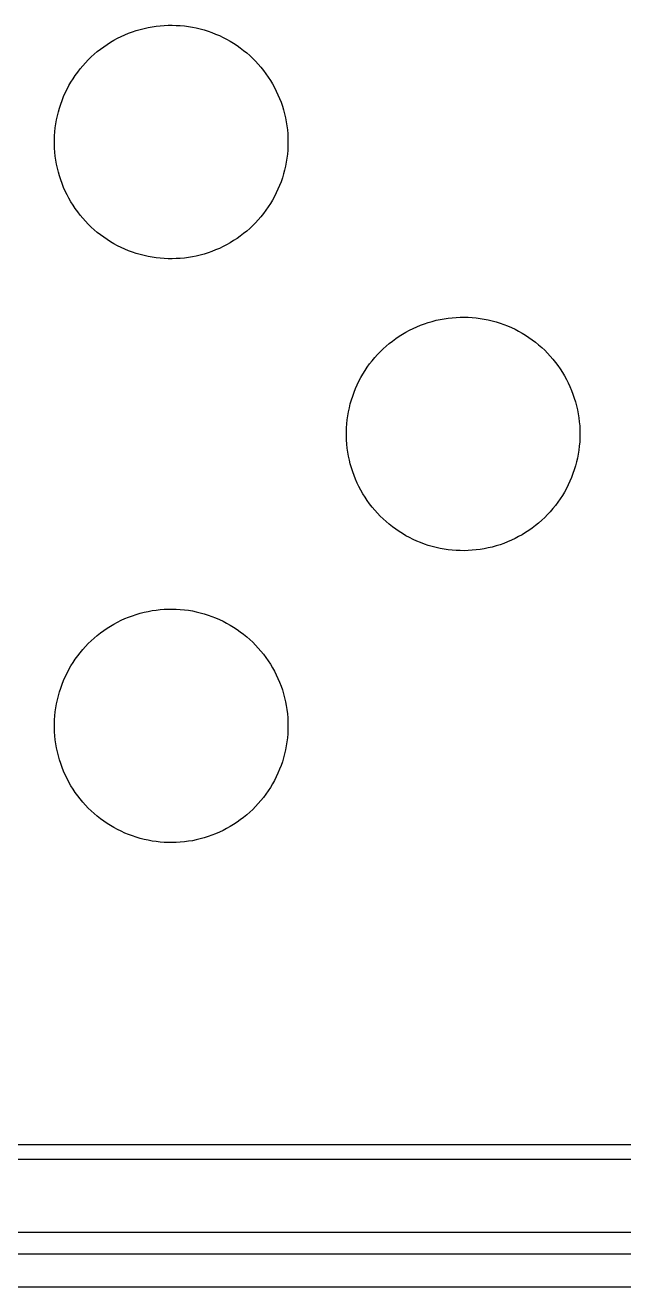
# Model space of a CAD drawing. Header units: millimetres. Extents: x -987 to 2591, y -102 to 2398.
# Drawn here: x 736.07 to 756.57, y 260.37 to 303.59 of the extents above; entities that cross this region are included whole.
import ezdxf

# ---------------------------------------------------------------- set-up
doc = ezdxf.new("R2010")
doc.units = ezdxf.units.MM
doc.header["$MEASUREMENT"] = 0
doc.layers.add('Utwórz2D linie widoczne', color=7, linetype='Continuous', true_color=0x000000)

msp = doc.modelspace()

# ---------------------------------------------------------------- linework, layer by layer
at = {"layer": 'Utwórz2D linie widoczne'}
for p, q in [((739.74, 303.363), (739.872, 303.407)), ((739.872, 303.407), (740.005, 303.446)), ((740.005, 303.446), (740.14, 303.481)), ((740.14, 303.481), (740.275, 303.511)), ((740.275, 303.511), (740.412, 303.536)), ((740.412, 303.536), (740.549, 303.556)), ((740.549, 303.556), (740.687, 303.572)), ((740.687, 303.572), (740.826, 303.583)), ((740.826, 303.583), (740.964, 303.589)), ((740.964, 303.589), (741.103, 303.59)), ((741.103, 303.59), (741.242, 303.586)), ((741.242, 303.586), (741.38, 303.578)), ((741.38, 303.578), (741.519, 303.565)), ((741.519, 303.565), (741.656, 303.547)), ((741.656, 303.547), (741.793, 303.524)), ((741.793, 303.524), (741.929, 303.496)), ((741.929, 303.496), (742.064, 303.464)), ((742.064, 303.464), (742.198, 303.427)), ((742.198, 303.427), (742.331, 303.386)), ((742.331, 303.386), (742.462, 303.34)), ((738.871, 302.933), (738.989, 303.007)), ((738.989, 303.007), (739.109, 303.077)), ((739.109, 303.077), (739.231, 303.143)), ((739.231, 303.143), (739.355, 303.205)), ((739.355, 303.205), (739.482, 303.262)), ((739.482, 303.262), (739.61, 303.315)), ((739.61, 303.315), (739.74, 303.363)), ((742.462, 303.34), (742.591, 303.289)), ((742.591, 303.289), (742.719, 303.234)), ((742.719, 303.234), (742.844, 303.174)), ((742.844, 303.174), (742.967, 303.111)), ((742.967, 303.111), (743.088, 303.043)), ((743.088, 303.043), (743.207, 302.97)), ((743.207, 302.97), (743.323, 302.894)), ((738.327, 302.503), (738.43, 302.597)), ((738.43, 302.597), (738.536, 302.686)), ((738.536, 302.686), (738.645, 302.772)), ((738.645, 302.772), (738.757, 302.855)), ((738.757, 302.855), (738.871, 302.933)), ((743.323, 302.894), (743.436, 302.814)), ((743.436, 302.814), (743.547, 302.73)), ((743.547, 302.73), (743.654, 302.642)), ((743.654, 302.642), (743.759, 302.55)), ((743.759, 302.55), (743.86, 302.455)), ((737.865, 301.986), (737.95, 302.096)), ((737.95, 302.096), (738.039, 302.202)), ((738.039, 302.202), (738.132, 302.306)), ((738.132, 302.306), (738.228, 302.406)), ((738.228, 302.406), (738.327, 302.503)), ((743.86, 302.455), (743.958, 302.357)), ((743.958, 302.357), (744.052, 302.255)), ((744.052, 302.255), (744.142, 302.149)), ((744.142, 302.149), (744.229, 302.041)), ((737.634, 301.64), (737.707, 301.758)), ((737.707, 301.758), (737.784, 301.873)), ((737.784, 301.873), (737.865, 301.986)), ((744.229, 302.041), (744.313, 301.93)), ((744.313, 301.93), (744.392, 301.816)), ((744.392, 301.816), (744.467, 301.699)), ((744.467, 301.699), (744.538, 301.58)), ((737.383, 301.145), (737.439, 301.272)), ((737.439, 301.272), (737.5, 301.397)), ((737.5, 301.397), (737.565, 301.52)), ((737.565, 301.52), (737.634, 301.64)), ((744.538, 301.58), (744.605, 301.458)), ((744.605, 301.458), (744.668, 301.335)), ((744.668, 301.335), (744.726, 301.209)), ((737.241, 300.753), (737.284, 300.885)), ((737.284, 300.885), (737.331, 301.016)), ((737.331, 301.016), (737.383, 301.145)), ((744.726, 301.209), (744.78, 301.081)), ((744.78, 301.081), (744.83, 300.951)), ((744.83, 300.951), (744.875, 300.82)), ((744.875, 300.82), (744.915, 300.687)), ((737.141, 300.349), (737.17, 300.485)), ((737.17, 300.485), (737.203, 300.62)), ((737.203, 300.62), (737.241, 300.753)), ((744.915, 300.687), (744.951, 300.553)), ((744.951, 300.553), (744.982, 300.417)), ((744.982, 300.417), (745.008, 300.281)), ((737.074, 299.798), (737.083, 299.937)), ((737.083, 299.937), (737.098, 300.075)), ((737.098, 300.075), (737.117, 300.212)), ((737.117, 300.212), (737.141, 300.349)), ((745.008, 300.281), (745.03, 300.144)), ((745.03, 300.144), (745.047, 300.006)), ((745.047, 300.006), (745.059, 299.868)), ((737.069, 299.66), (737.074, 299.798)), ((737.069, 299.521), (737.069, 299.66)), ((737.074, 299.382), (737.069, 299.521)), ((745.059, 299.868), (745.066, 299.729)), ((745.066, 299.729), (745.068, 299.59)), ((745.068, 299.59), (745.066, 299.451)), ((737.083, 299.243), (737.074, 299.382)), ((737.098, 299.105), (737.083, 299.243)), ((737.117, 298.968), (737.098, 299.105)), ((745.047, 299.174), (745.03, 299.036)), ((745.059, 299.313), (745.047, 299.174)), ((745.066, 299.451), (745.059, 299.313)), ((737.141, 298.831), (737.117, 298.968)), ((737.17, 298.695), (737.141, 298.831)), ((737.203, 298.56), (737.17, 298.695)), ((744.951, 298.628), (744.915, 298.494)), ((744.982, 298.763), (744.951, 298.628)), ((745.008, 298.899), (744.982, 298.763)), ((745.03, 299.036), (745.008, 298.899)), ((737.241, 298.427), (737.203, 298.56)), ((737.284, 298.295), (737.241, 298.427)), ((737.331, 298.164), (737.284, 298.295)), ((744.83, 298.229), (744.78, 298.1)), ((744.875, 298.361), (744.83, 298.229)), ((744.915, 298.494), (744.875, 298.361)), ((737.383, 298.035), (737.331, 298.164)), ((737.439, 297.908), (737.383, 298.035)), ((737.5, 297.783), (737.439, 297.908)), ((737.565, 297.661), (737.5, 297.783)), ((744.668, 297.846), (744.605, 297.722)), ((744.726, 297.972), (744.668, 297.846)), ((744.78, 298.1), (744.726, 297.972)), ((737.634, 297.54), (737.565, 297.661)), ((737.707, 297.422), (737.634, 297.54)), ((737.784, 297.307), (737.707, 297.422)), ((744.392, 297.364), (744.313, 297.25)), ((744.467, 297.481), (744.392, 297.364)), ((744.538, 297.6), (744.467, 297.481)), ((744.605, 297.722), (744.538, 297.6)), ((737.865, 297.194), (737.784, 297.307)), ((737.95, 297.085), (737.865, 297.194)), ((738.039, 296.978), (737.95, 297.085)), ((738.132, 296.874), (738.039, 296.978)), ((744.052, 296.926), (743.958, 296.824)), ((744.142, 297.031), (744.052, 296.926)), ((744.229, 297.139), (744.142, 297.031)), ((744.313, 297.25), (744.229, 297.139)), ((738.228, 296.774), (738.132, 296.874)), ((738.327, 296.677), (738.228, 296.774)), ((738.43, 296.584), (738.327, 296.677)), ((738.536, 296.494), (738.43, 296.584)), ((738.645, 296.408), (738.536, 296.494)), ((743.654, 296.538), (743.547, 296.45)), ((743.759, 296.63), (743.654, 296.538)), ((743.86, 296.725), (743.759, 296.63)), ((743.958, 296.824), (743.86, 296.725)), ((738.757, 296.326), (738.645, 296.408)), ((738.871, 296.247), (738.757, 296.326)), ((738.989, 296.173), (738.871, 296.247)), ((739.109, 296.103), (738.989, 296.173)), ((739.231, 296.037), (739.109, 296.103)), ((739.355, 295.976), (739.231, 296.037)), ((742.967, 296.07), (742.844, 296.006)), ((743.088, 296.138), (742.967, 296.07)), ((743.207, 296.21), (743.088, 296.138)), ((743.323, 296.286), (743.207, 296.21)), ((743.436, 296.366), (743.323, 296.286)), ((743.547, 296.45), (743.436, 296.366)), ((739.482, 295.918), (739.355, 295.976)), ((739.61, 295.865), (739.482, 295.918)), ((739.74, 295.817), (739.61, 295.865)), ((739.872, 295.773), (739.74, 295.817)), ((740.005, 295.734), (739.872, 295.773)), ((740.14, 295.699), (740.005, 295.734)), ((740.275, 295.67), (740.14, 295.699)), ((740.412, 295.644), (740.275, 295.67)), ((740.549, 295.624), (740.412, 295.644)), ((740.687, 295.608), (740.549, 295.624)), ((740.826, 295.598), (740.687, 295.608)), ((740.964, 295.591), (740.826, 295.598)), ((741.38, 295.602), (741.242, 295.594)), ((741.519, 295.616), (741.38, 295.602)), ((741.656, 295.634), (741.519, 295.616)), ((741.793, 295.656), (741.656, 295.634)), ((741.929, 295.684), (741.793, 295.656)), ((742.064, 295.716), (741.929, 295.684)), ((742.198, 295.753), (742.064, 295.716)), ((742.331, 295.795), (742.198, 295.753)), ((742.462, 295.841), (742.331, 295.795)), ((742.591, 295.891), (742.462, 295.841)), ((742.719, 295.946), (742.591, 295.891)), ((742.844, 296.006), (742.719, 295.946)), ((741.103, 295.59), (740.964, 295.591)), ((741.242, 295.594), (741.103, 295.59)), ((749.872, 293.407), (750.005, 293.446)), ((750.005, 293.446), (750.14, 293.481)), ((750.14, 293.481), (750.275, 293.511)), ((750.275, 293.511), (750.412, 293.536)), ((750.412, 293.536), (750.549, 293.556)), ((750.549, 293.556), (750.687, 293.572)), ((750.687, 293.572), (750.826, 293.583)), ((750.826, 293.583), (750.964, 293.589)), ((750.964, 293.589), (751.103, 293.59)), ((751.103, 293.59), (751.242, 293.586)), ((751.242, 293.586), (751.38, 293.578)), ((751.38, 293.578), (751.519, 293.565)), ((751.519, 293.565), (751.656, 293.547)), ((751.656, 293.547), (751.793, 293.524)), ((751.793, 293.524), (751.929, 293.496)), ((751.929, 293.496), (752.064, 293.464)), ((752.064, 293.464), (752.198, 293.427)), ((748.871, 292.933), (748.989, 293.007)), ((748.989, 293.007), (749.109, 293.077)), ((749.109, 293.077), (749.231, 293.143)), ((749.231, 293.143), (749.355, 293.205)), ((749.355, 293.205), (749.482, 293.262)), ((749.482, 293.262), (749.61, 293.315)), ((749.61, 293.315), (749.74, 293.363)), ((749.74, 293.363), (749.872, 293.407)), ((752.198, 293.427), (752.331, 293.386)), ((752.331, 293.386), (752.462, 293.34)), ((752.462, 293.34), (752.591, 293.289)), ((752.591, 293.289), (752.719, 293.234)), ((752.719, 293.234), (752.844, 293.174)), ((752.844, 293.174), (752.967, 293.111)), ((752.967, 293.111), (753.088, 293.043)), ((753.088, 293.043), (753.207, 292.97)), ((748.327, 292.503), (748.43, 292.597)), ((748.43, 292.597), (748.536, 292.686)), ((748.536, 292.686), (748.645, 292.772)), ((748.645, 292.772), (748.757, 292.855)), ((748.757, 292.855), (748.871, 292.933)), ((753.207, 292.97), (753.323, 292.894)), ((753.323, 292.894), (753.436, 292.814)), ((753.436, 292.814), (753.547, 292.73)), ((753.547, 292.73), (753.654, 292.642)), ((753.654, 292.642), (753.759, 292.55)), ((747.95, 292.096), (748.039, 292.202)), ((748.039, 292.202), (748.132, 292.306)), ((748.132, 292.306), (748.228, 292.406)), ((748.228, 292.406), (748.327, 292.503)), ((753.759, 292.55), (753.86, 292.455)), ((753.86, 292.455), (753.958, 292.357)), ((753.958, 292.357), (754.052, 292.255)), ((754.052, 292.255), (754.142, 292.149)), ((754.142, 292.149), (754.229, 292.041)), ((747.634, 291.64), (747.707, 291.758)), ((747.707, 291.758), (747.784, 291.873)), ((747.784, 291.873), (747.865, 291.986)), ((747.865, 291.986), (747.95, 292.096)), ((754.229, 292.041), (754.313, 291.93)), ((754.313, 291.93), (754.392, 291.816)), ((754.392, 291.816), (754.467, 291.699)), ((747.439, 291.272), (747.5, 291.397)), ((747.5, 291.397), (747.565, 291.52)), ((747.565, 291.52), (747.634, 291.64)), ((754.467, 291.699), (754.538, 291.58)), ((754.538, 291.58), (754.605, 291.458)), ((754.605, 291.458), (754.668, 291.335)), ((754.668, 291.335), (754.726, 291.209)), ((747.241, 290.753), (747.284, 290.885)), ((747.284, 290.885), (747.331, 291.016)), ((747.331, 291.016), (747.383, 291.145)), ((747.383, 291.145), (747.439, 291.272)), ((754.726, 291.209), (754.78, 291.081)), ((754.78, 291.081), (754.83, 290.951)), ((754.83, 290.951), (754.875, 290.82)), ((747.141, 290.349), (747.17, 290.485)), ((747.17, 290.485), (747.203, 290.62)), ((747.203, 290.62), (747.241, 290.753)), ((754.875, 290.82), (754.915, 290.687)), ((754.915, 290.687), (754.951, 290.553)), ((754.951, 290.553), (754.982, 290.417)), ((754.982, 290.417), (755.008, 290.281)), ((747.083, 289.937), (747.098, 290.075)), ((747.098, 290.075), (747.117, 290.212)), ((747.117, 290.212), (747.141, 290.349)), ((755.008, 290.281), (755.03, 290.144)), ((755.03, 290.144), (755.047, 290.006)), ((755.047, 290.006), (755.059, 289.868)), ((747.069, 289.66), (747.074, 289.798)), ((747.069, 289.521), (747.069, 289.66)), ((747.074, 289.798), (747.083, 289.937)), ((755.059, 289.868), (755.066, 289.729)), ((755.066, 289.729), (755.068, 289.59)), ((755.068, 289.59), (755.066, 289.451)), ((747.074, 289.382), (747.069, 289.521)), ((747.083, 289.243), (747.074, 289.382)), ((747.098, 289.105), (747.083, 289.243)), ((755.047, 289.174), (755.03, 289.036)), ((755.059, 289.313), (755.047, 289.174)), ((755.066, 289.451), (755.059, 289.313)), ((747.117, 288.968), (747.098, 289.105)), ((747.141, 288.831), (747.117, 288.968)), ((747.17, 288.695), (747.141, 288.831)), ((747.203, 288.56), (747.17, 288.695)), ((754.982, 288.763), (754.951, 288.628)), ((755.008, 288.899), (754.982, 288.763)), ((755.03, 289.036), (755.008, 288.899)), ((747.241, 288.427), (747.203, 288.56)), ((747.284, 288.295), (747.241, 288.427)), ((747.331, 288.164), (747.284, 288.295)), ((754.875, 288.361), (754.83, 288.229)), ((754.915, 288.494), (754.875, 288.361)), ((754.951, 288.628), (754.915, 288.494)), ((747.383, 288.035), (747.331, 288.164)), ((747.439, 287.908), (747.383, 288.035)), ((747.5, 287.783), (747.439, 287.908)), ((754.668, 287.846), (754.605, 287.722)), ((754.726, 287.972), (754.668, 287.846)), ((754.78, 288.1), (754.726, 287.972)), ((754.83, 288.229), (754.78, 288.1)), ((747.565, 287.661), (747.5, 287.783)), ((747.634, 287.54), (747.565, 287.661)), ((747.707, 287.422), (747.634, 287.54)), ((747.784, 287.307), (747.707, 287.422)), ((754.467, 287.481), (754.392, 287.364)), ((754.538, 287.6), (754.467, 287.481)), ((754.605, 287.722), (754.538, 287.6)), ((747.865, 287.194), (747.784, 287.307)), ((747.95, 287.085), (747.865, 287.194)), ((748.039, 286.978), (747.95, 287.085)), ((748.132, 286.874), (748.039, 286.978)), ((754.142, 287.031), (754.052, 286.926)), ((754.229, 287.139), (754.142, 287.031)), ((754.313, 287.25), (754.229, 287.139)), ((754.392, 287.364), (754.313, 287.25)), ((748.228, 286.774), (748.132, 286.874)), ((748.327, 286.677), (748.228, 286.774)), ((748.43, 286.584), (748.327, 286.677)), ((748.536, 286.494), (748.43, 286.584)), ((753.654, 286.538), (753.547, 286.45)), ((753.759, 286.63), (753.654, 286.538)), ((753.86, 286.725), (753.759, 286.63)), ((753.958, 286.824), (753.86, 286.725)), ((754.052, 286.926), (753.958, 286.824)), ((748.645, 286.408), (748.536, 286.494)), ((748.757, 286.326), (748.645, 286.408)), ((748.871, 286.247), (748.757, 286.326)), ((748.989, 286.173), (748.871, 286.247)), ((749.109, 286.103), (748.989, 286.173)), ((749.231, 286.037), (749.109, 286.103)), ((753.088, 286.138), (752.967, 286.07)), ((753.207, 286.21), (753.088, 286.138)), ((753.323, 286.286), (753.207, 286.21)), ((753.436, 286.366), (753.323, 286.286)), ((753.547, 286.45), (753.436, 286.366)), ((749.355, 285.976), (749.231, 286.037)), ((749.482, 285.918), (749.355, 285.976)), ((749.61, 285.865), (749.482, 285.918)), ((749.74, 285.817), (749.61, 285.865)), ((749.872, 285.773), (749.74, 285.817)), ((750.005, 285.734), (749.872, 285.773)), ((750.14, 285.699), (750.005, 285.734)), ((750.275, 285.67), (750.14, 285.699)), ((750.412, 285.644), (750.275, 285.67)), ((751.929, 285.684), (751.793, 285.656)), ((752.064, 285.716), (751.929, 285.684)), ((752.198, 285.753), (752.064, 285.716)), ((752.331, 285.795), (752.198, 285.753)), ((752.462, 285.841), (752.331, 285.795)), ((752.591, 285.891), (752.462, 285.841)), ((752.719, 285.946), (752.591, 285.891)), ((752.844, 286.006), (752.719, 285.946)), ((752.967, 286.07), (752.844, 286.006)), ((750.549, 285.624), (750.412, 285.644)), ((750.687, 285.608), (750.549, 285.624)), ((750.826, 285.598), (750.687, 285.608)), ((750.964, 285.591), (750.826, 285.598)), ((751.103, 285.59), (750.964, 285.591)), ((751.242, 285.594), (751.103, 285.59)), ((751.38, 285.602), (751.242, 285.594)), ((751.519, 285.616), (751.38, 285.602)), ((751.656, 285.634), (751.519, 285.616)), ((751.793, 285.656), (751.656, 285.634)), ((740.14, 283.481), (740.275, 283.511)), ((740.275, 283.511), (740.412, 283.536)), ((740.412, 283.536), (740.549, 283.556)), ((740.549, 283.556), (740.687, 283.572)), ((740.687, 283.572), (740.826, 283.583)), ((740.826, 283.583), (740.964, 283.589)), ((740.964, 283.589), (741.103, 283.59)), ((741.103, 283.59), (741.242, 283.586)), ((741.242, 283.586), (741.38, 283.578)), ((741.38, 283.578), (741.519, 283.565)), ((741.519, 283.565), (741.656, 283.547)), ((741.656, 283.547), (741.793, 283.524)), ((741.793, 283.524), (741.929, 283.496)), ((741.929, 283.496), (742.064, 283.464)), ((738.989, 283.007), (739.109, 283.077)), ((739.109, 283.077), (739.231, 283.143)), ((739.231, 283.143), (739.355, 283.205)), ((739.355, 283.205), (739.482, 283.262)), ((739.482, 283.262), (739.61, 283.315)), ((739.61, 283.315), (739.74, 283.363)), ((739.74, 283.363), (739.872, 283.407)), ((739.872, 283.407), (740.005, 283.446)), ((740.005, 283.446), (740.14, 283.481)), ((742.064, 283.464), (742.198, 283.427)), ((742.198, 283.427), (742.331, 283.386)), ((742.331, 283.386), (742.462, 283.34)), ((742.462, 283.34), (742.591, 283.289)), ((742.591, 283.289), (742.719, 283.234)), ((742.719, 283.234), (742.844, 283.174)), ((742.844, 283.174), (742.967, 283.111)), ((742.967, 283.111), (743.088, 283.043)), ((738.43, 282.597), (738.536, 282.686)), ((738.536, 282.686), (738.645, 282.772)), ((738.645, 282.772), (738.757, 282.855)), ((738.757, 282.855), (738.871, 282.933)), ((738.871, 282.933), (738.989, 283.007)), ((743.088, 283.043), (743.207, 282.97)), ((743.207, 282.97), (743.323, 282.894)), ((743.323, 282.894), (743.436, 282.814)), ((743.436, 282.814), (743.547, 282.73)), ((743.547, 282.73), (743.654, 282.642)), ((743.654, 282.642), (743.759, 282.55)), ((737.95, 282.096), (738.039, 282.202)), ((738.039, 282.202), (738.132, 282.306)), ((738.132, 282.306), (738.228, 282.406)), ((738.228, 282.406), (738.327, 282.503)), ((738.327, 282.503), (738.43, 282.597)), ((743.759, 282.55), (743.86, 282.455)), ((743.86, 282.455), (743.958, 282.357)), ((743.958, 282.357), (744.052, 282.255)), ((744.052, 282.255), (744.142, 282.149)), ((737.707, 281.758), (737.784, 281.873)), ((737.784, 281.873), (737.865, 281.986)), ((737.865, 281.986), (737.95, 282.096)), ((744.142, 282.149), (744.229, 282.041)), ((744.229, 282.041), (744.313, 281.93)), ((744.313, 281.93), (744.392, 281.816)), ((744.392, 281.816), (744.467, 281.699)), ((737.439, 281.272), (737.5, 281.397)), ((737.5, 281.397), (737.565, 281.52)), ((737.565, 281.52), (737.634, 281.64)), ((737.634, 281.64), (737.707, 281.758)), ((744.467, 281.699), (744.538, 281.58)), ((744.538, 281.58), (744.605, 281.458)), ((744.605, 281.458), (744.668, 281.335)), ((737.284, 280.885), (737.331, 281.016)), ((737.331, 281.016), (737.383, 281.145)), ((737.383, 281.145), (737.439, 281.272)), ((744.668, 281.335), (744.726, 281.209)), ((744.726, 281.209), (744.78, 281.081)), ((744.78, 281.081), (744.83, 280.951)), ((744.83, 280.951), (744.875, 280.82)), ((737.141, 280.349), (737.17, 280.485)), ((737.17, 280.485), (737.203, 280.62)), ((737.203, 280.62), (737.241, 280.753)), ((737.241, 280.753), (737.284, 280.885)), ((744.875, 280.82), (744.915, 280.687)), ((744.915, 280.687), (744.951, 280.553)), ((744.951, 280.553), (744.982, 280.417)), ((737.083, 279.937), (737.098, 280.075)), ((737.098, 280.075), (737.117, 280.212)), ((737.117, 280.212), (737.141, 280.349)), ((744.982, 280.417), (745.008, 280.281)), ((745.008, 280.281), (745.03, 280.144)), ((745.03, 280.144), (745.047, 280.006)), ((737.069, 279.66), (737.074, 279.798)), ((737.069, 279.521), (737.069, 279.66)), ((737.074, 279.798), (737.083, 279.937)), ((745.047, 280.006), (745.059, 279.868)), ((745.059, 279.868), (745.066, 279.729)), ((745.066, 279.729), (745.068, 279.59)), ((737.074, 279.382), (737.069, 279.521)), ((737.083, 279.243), (737.074, 279.382)), ((737.098, 279.105), (737.083, 279.243)), ((745.059, 279.313), (745.047, 279.174)), ((745.066, 279.451), (745.059, 279.313)), ((745.068, 279.59), (745.066, 279.451)), ((737.117, 278.968), (737.098, 279.105)), ((737.141, 278.831), (737.117, 278.968)), ((737.17, 278.695), (737.141, 278.831)), ((744.982, 278.763), (744.951, 278.628)), ((745.008, 278.899), (744.982, 278.763)), ((745.03, 279.036), (745.008, 278.899)), ((745.047, 279.174), (745.03, 279.036)), ((737.203, 278.56), (737.17, 278.695)), ((737.241, 278.427), (737.203, 278.56)), ((737.284, 278.295), (737.241, 278.427)), ((744.875, 278.361), (744.83, 278.229)), ((744.915, 278.494), (744.875, 278.361)), ((744.951, 278.628), (744.915, 278.494)), ((737.331, 278.164), (737.284, 278.295)), ((737.383, 278.035), (737.331, 278.164)), ((737.439, 277.908), (737.383, 278.035)), ((737.5, 277.783), (737.439, 277.908)), ((744.726, 277.972), (744.668, 277.846)), ((744.78, 278.1), (744.726, 277.972)), ((744.83, 278.229), (744.78, 278.1)), ((737.565, 277.661), (737.5, 277.783)), ((737.634, 277.54), (737.565, 277.661)), ((737.707, 277.422), (737.634, 277.54)), ((744.467, 277.481), (744.392, 277.364)), ((744.538, 277.6), (744.467, 277.481)), ((744.605, 277.722), (744.538, 277.6)), ((744.668, 277.846), (744.605, 277.722)), ((737.784, 277.307), (737.707, 277.422)), ((737.865, 277.194), (737.784, 277.307)), ((737.95, 277.085), (737.865, 277.194)), ((738.039, 276.978), (737.95, 277.085)), ((744.142, 277.031), (744.052, 276.926)), ((744.229, 277.139), (744.142, 277.031)), ((744.313, 277.25), (744.229, 277.139)), ((744.392, 277.364), (744.313, 277.25)), ((738.132, 276.874), (738.039, 276.978)), ((738.228, 276.774), (738.132, 276.874)), ((738.327, 276.677), (738.228, 276.774)), ((738.43, 276.584), (738.327, 276.677)), ((738.536, 276.494), (738.43, 276.584)), ((743.759, 276.63), (743.654, 276.538)), ((743.86, 276.725), (743.759, 276.63)), ((743.958, 276.824), (743.86, 276.725)), ((744.052, 276.926), (743.958, 276.824)), ((738.645, 276.408), (738.536, 276.494)), ((738.757, 276.326), (738.645, 276.408)), ((738.871, 276.247), (738.757, 276.326)), ((738.989, 276.173), (738.871, 276.247)), ((739.109, 276.103), (738.989, 276.173)), ((743.207, 276.21), (743.088, 276.138)), ((743.323, 276.286), (743.207, 276.21)), ((743.436, 276.366), (743.323, 276.286)), ((743.547, 276.45), (743.436, 276.366)), ((743.654, 276.538), (743.547, 276.45)), ((739.231, 276.037), (739.109, 276.103)), ((739.355, 275.976), (739.231, 276.037)), ((739.482, 275.918), (739.355, 275.976)), ((739.61, 275.865), (739.482, 275.918)), ((739.74, 275.817), (739.61, 275.865)), ((739.872, 275.773), (739.74, 275.817)), ((740.005, 275.734), (739.872, 275.773)), ((740.14, 275.699), (740.005, 275.734)), ((742.198, 275.753), (742.064, 275.716)), ((742.331, 275.795), (742.198, 275.753)), ((742.462, 275.841), (742.331, 275.795)), ((742.591, 275.891), (742.462, 275.841)), ((742.719, 275.946), (742.591, 275.891)), ((742.844, 276.006), (742.719, 275.946)), ((742.967, 276.07), (742.844, 276.006)), ((743.088, 276.138), (742.967, 276.07)), ((740.275, 275.67), (740.14, 275.699)), ((740.412, 275.644), (740.275, 275.67)), ((740.549, 275.624), (740.412, 275.644)), ((740.687, 275.608), (740.549, 275.624)), ((740.826, 275.598), (740.687, 275.608)), ((740.964, 275.591), (740.826, 275.598)), ((741.103, 275.59), (740.964, 275.591)), ((741.242, 275.594), (741.103, 275.59)), ((741.38, 275.602), (741.242, 275.594)), ((741.519, 275.616), (741.38, 275.602)), ((741.656, 275.634), (741.519, 275.616)), ((741.793, 275.656), (741.656, 275.634)), ((741.929, 275.684), (741.793, 275.656)), ((742.064, 275.716), (741.929, 275.684)), ((923.95, 265.242), (557.824, 265.242)), ((558.333, 264.742), (923.481, 264.742)), ((554.887, 262.242), (926.887, 262.242)), ((550.485, 261.499), (930.487, 261.499)), ((554.487, 261.501), (926.487, 261.501)), ((723.48, 260.374), (757.48, 260.374))]:
    msp.add_line(p, q, dxfattribs=at)

doc.saveas('drawing.dxf')
